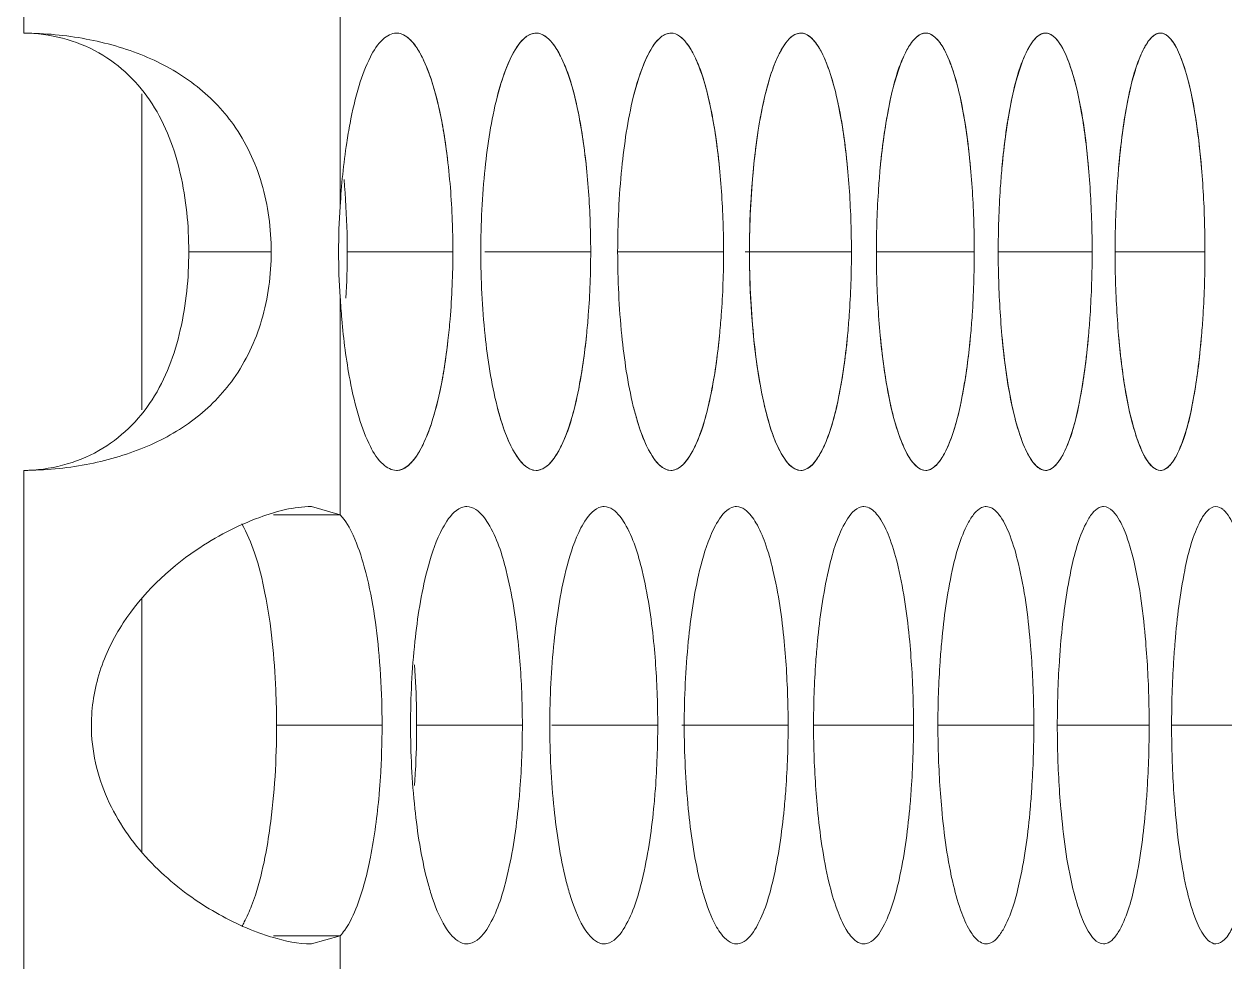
# Model space of a CAD drawing. Header units: millimetres. Extents: x 1177 to 4147, y 93 to 2194.
# Drawn here: x 2891.19 to 2907.68, y 1583.18 to 1596.05 of the extents above; entities that cross this region are included whole.
import ezdxf

# ---------------------------------------------------------------- set-up
doc = ezdxf.new("R2010")
doc.units = ezdxf.units.MM
doc.header["$LTSCALE"] = 0.1
doc.layers.get('0').update_dxf_attribs({"lineweight": 13})
doc.layers.add('标注', color=251, linetype='Continuous', lineweight=9)

msp = doc.modelspace()

# ---------------------------------------------------------------- linework, layer by layer
for p, q in [((2891.191, 1595.924), (2891.191, 1602.914)), ((2891.191, 1595.924), (2891.191, 1602.914)), ((2895.532, 1593.545), (2895.532, 1596.532)), ((2895.532, 1589.316), (2895.532, 1592.303)), ((2891.191, 1582.933), (2891.191, 1589.924)), ((2891.191, 1582.933), (2891.191, 1589.924)), ((2895.532, 1580.554), (2895.532, 1583.541))]:
    msp.add_line(p, q)
at = {"layer": '标注'}
for p, q in [((2892.81, 1595.091), (2892.81, 1590.756)), ((2892.81, 1595.091), (2892.81, 1590.756)), ((2893.453, 1592.924), (2894.584, 1592.924)), ((2893.453, 1592.924), (2894.584, 1592.924)), ((2895.628, 1592.924), (2897.078, 1592.924)), ((2895.628, 1592.924), (2897.078, 1592.924)), ((2897.516, 1592.924), (2898.97, 1592.924)), ((2897.516, 1592.924), (2898.97, 1592.924)), ((2899.337, 1592.924), (2900.794, 1592.924)), ((2899.337, 1592.924), (2900.794, 1592.924)), ((2901.089, 1592.924), (2902.549, 1592.924)), ((2901.089, 1592.924), (2902.549, 1592.924)), ((2902.892, 1592.924), (2904.235, 1592.924)), ((2902.892, 1592.924), (2904.235, 1592.924)), ((2904.564, 1592.924), (2905.853, 1592.924)), ((2904.564, 1592.924), (2905.853, 1592.924)), ((2906.168, 1592.924), (2907.402, 1592.924)), ((2906.168, 1592.924), (2907.402, 1592.924)), ((2895.532, 1589.316), (2895.137, 1589.428)), ((2894.616, 1589.316), (2895.532, 1589.316)), ((2892.81, 1588.167), (2892.81, 1584.69)), ((2894.658, 1586.428), (2896.106, 1586.428)), ((2896.581, 1586.428), (2898.032, 1586.428)), ((2898.435, 1586.428), (2899.89, 1586.428)), ((2900.221, 1586.428), (2901.68, 1586.428)), ((2902.029, 1586.428), (2903.401, 1586.428)), ((2903.736, 1586.428), (2905.053, 1586.428)), ((2905.375, 1586.428), (2906.636, 1586.428)), ((2906.944, 1586.428), (2908.15, 1586.428)), ((2894.616, 1583.541), (2895.532, 1583.541)), ((2895.137, 1583.429), (2895.532, 1583.541))]:
    msp.add_line(p, q, dxfattribs=at)
for centre, radius, start, end in [((2904.136, 1592.916), 8.627, 175.8208, 179.9495), ((2904.136, 1592.916), 8.627, 175.8208, 179.9495), ((2904.136, 1592.931), 8.627, 180.0505, 184.1792), ((2904.136, 1592.931), 8.627, 180.0505, 184.1792), ((2884.338, 1592.923), 11.29, 356.7614, 0.0035), ((2884.338, 1592.923), 11.29, 356.7614, 0.0035)]:
    msp.add_arc(centre, radius, start, end, dxfattribs=at)
for points, knots in [([(2894.067, 1594.667), (2893.918, 1594.876), (2893.546, 1595.255), (2892.84, 1595.644), (2892.04, 1595.869), (2891.477, 1595.921), (2891.191, 1595.924)], [0, 0, 0, 0, 0.237278, 0.48061, 0.736199, 1, 1, 1, 1]), ([(2893.453, 1592.924), (2893.453, 1593.283), (2893.385, 1593.989), (2893.02, 1594.986), (2892.252, 1595.743), (2891.545, 1595.919), (2891.191, 1595.924)], [0, 0, 0, 0, 0.257867, 0.504597, 0.746083, 1, 1, 1, 1]), ([(2894.067, 1594.667), (2893.918, 1594.876), (2893.546, 1595.255), (2892.84, 1595.644), (2892.04, 1595.869), (2891.477, 1595.921), (2891.191, 1595.924)], [0, 0, 0, 0, 0.237278, 0.48061, 0.736199, 1, 1, 1, 1]), ([(2893.453, 1592.924), (2893.453, 1593.283), (2893.385, 1593.989), (2893.02, 1594.986), (2892.252, 1595.743), (2891.545, 1595.919), (2891.191, 1595.924)], [0, 0, 0, 0, 0.257867, 0.504597, 0.746083, 1, 1, 1, 1]), ([(2896.304, 1595.923), (2896.237, 1595.923), (2896.078, 1595.83), (2895.918, 1595.565), (2895.77, 1595.171), (2895.699, 1594.859), (2895.666, 1594.683)], [0, 0, 0, 0, 0.138263, 0.343336, 0.632179, 1, 1, 1, 1]), ([(2896.304, 1595.923), (2896.237, 1595.923), (2896.078, 1595.83), (2895.918, 1595.565), (2895.77, 1595.171), (2895.699, 1594.859), (2895.666, 1594.683)], [0, 0, 0, 0, 0.138263, 0.343336, 0.632179, 1, 1, 1, 1]), ([(2897.011, 1594.143), (2896.983, 1594.386), (2896.916, 1594.824), (2896.78, 1595.326), (2896.64, 1595.633), (2896.523, 1595.819), (2896.389, 1595.923), (2896.304, 1595.923)], [0, 0, 0, 0, 0.369087, 0.664261, 0.77961, 0.872651, 1, 1, 1, 1]), ([(2896.542, 1595.775), (2896.525, 1595.798), (2896.463, 1595.869), (2896.37, 1595.923), (2896.304, 1595.923)], [0, 0, 0, 0, 0.303752, 1, 1, 1, 1]), ([(2898.221, 1595.924), (2898.098, 1595.924), (2897.922, 1595.707), (2897.786, 1595.396), (2897.717, 1595.17), (2897.685, 1595.044)], [0, 0, 0, 0, 0.347958, 0.635186, 1, 1, 1, 1]), ([(2898.221, 1595.924), (2898.196, 1595.924), (2898.069, 1595.894), (2897.985, 1595.779), (2897.932, 1595.692)], [0, 0, 0, 0, 0.197833, 1, 1, 1, 1]), ([(2898.912, 1594.071), (2898.886, 1594.324), (2898.822, 1594.779), (2898.692, 1595.301), (2898.553, 1595.621), (2898.439, 1595.812), (2898.306, 1595.924), (2898.221, 1595.924)], [0, 0, 0, 0, 0.371587, 0.6686, 0.783763, 0.876035, 1, 1, 1, 1]), ([(2898.509, 1595.692), (2898.488, 1595.727), (2898.42, 1595.828), (2898.306, 1595.924), (2898.221, 1595.924)], [0, 0, 0, 0, 0.322669, 1, 1, 1, 1]), ([(2900.072, 1595.924), (2899.951, 1595.924), (2899.783, 1595.704), (2899.653, 1595.396), (2899.586, 1595.17), (2899.555, 1595.044)], [0, 0, 0, 0, 0.344008, 0.632418, 1, 1, 1, 1]), ([(2900.072, 1595.924), (2900.048, 1595.924), (2899.923, 1595.893), (2899.844, 1595.778), (2899.794, 1595.692)], [0, 0, 0, 0, 0.195078, 1, 1, 1, 1]), ([(2900.738, 1594.071), (2900.713, 1594.324), (2900.652, 1594.778), (2900.526, 1595.301), (2900.392, 1595.621), (2900.283, 1595.81), (2900.155, 1595.924), (2900.072, 1595.924)], [0, 0, 0, 0, 0.373536, 0.671578, 0.786749, 0.87859, 1, 1, 1, 1]), ([(2900.349, 1595.692), (2900.329, 1595.726), (2900.265, 1595.827), (2900.155, 1595.924), (2900.072, 1595.924)], [0, 0, 0, 0, 0.32596, 1, 1, 1, 1]), ([(2901.855, 1595.924), (2901.737, 1595.924), (2901.575, 1595.701), (2901.451, 1595.396), (2901.345, 1595.02), (2901.262, 1594.572), (2901.175, 1593.864), (2901.15, 1593.307), (2901.15, 1592.924)], [0, 0, 0, 0, 0.111545, 0.206545, 0.328035, 0.473731, 0.638415, 1, 1, 1, 1]), ([(2901.855, 1595.924), (2901.832, 1595.924), (2901.71, 1595.893), (2901.635, 1595.777), (2901.587, 1595.692)], [0, 0, 0, 0, 0.192149, 1, 1, 1, 1]), ([(2902.496, 1594.071), (2902.472, 1594.324), (2902.412, 1594.778), (2902.292, 1595.3), (2902.163, 1595.621), (2902.059, 1595.809), (2901.935, 1595.924), (2901.855, 1595.924)], [0, 0, 0, 0, 0.375478, 0.674554, 0.789741, 0.881162, 1, 1, 1, 1]), ([(2902.104, 1595.722), (2902.086, 1595.752), (2902.027, 1595.841), (2901.928, 1595.924), (2901.855, 1595.924)], [0, 0, 0, 0, 0.323826, 1, 1, 1, 1]), ([(2903.569, 1595.924), (2903.49, 1595.924), (2903.371, 1595.807), (2903.271, 1595.621), (2903.145, 1595.299), (2903.027, 1594.778), (2902.968, 1594.324), (2902.944, 1594.071)], [0, 0, 0, 0, 0.116497, 0.207648, 0.322936, 0.622968, 1, 1, 1, 1]), ([(2903.569, 1595.924), (2903.546, 1595.924), (2903.482, 1595.907), (2903.39, 1595.824), (2903.338, 1595.741), (2903.311, 1595.692)], [0, 0, 0, 0, 0.187277, 0.53264, 1, 1, 1, 1]), ([(2904.184, 1594.071), (2904.161, 1594.324), (2904.104, 1594.778), (2903.989, 1595.299), (2903.865, 1595.621), (2903.766, 1595.807), (2903.647, 1595.924), (2903.569, 1595.924)], [0, 0, 0, 0, 0.377411, 0.677525, 0.792735, 0.883746, 1, 1, 1, 1]), ([(2903.782, 1595.765), (2903.766, 1595.789), (2903.714, 1595.86), (2903.63, 1595.924), (2903.569, 1595.924)], [0, 0, 0, 0, 0.31799, 1, 1, 1, 1]), ([(2905.214, 1595.924), (2905.138, 1595.924), (2905.023, 1595.805), (2904.928, 1595.62), (2904.807, 1595.298), (2904.694, 1594.777), (2904.638, 1594.324), (2904.615, 1594.071)], [0, 0, 0, 0, 0.113909, 0.204659, 0.319975, 0.621044, 1, 1, 1, 1]), ([(2905.214, 1595.924), (2905.192, 1595.924), (2905.13, 1595.907), (2905.042, 1595.823), (2904.993, 1595.741), (2904.967, 1595.692)], [0, 0, 0, 0, 0.184004, 0.528262, 1, 1, 1, 1]), ([(2905.804, 1594.071), (2905.782, 1594.324), (2905.727, 1594.777), (2905.617, 1595.298), (2905.498, 1595.62), (2905.404, 1595.805), (2905.29, 1595.924), (2905.214, 1595.924)], [0, 0, 0, 0, 0.379331, 0.680485, 0.795727, 0.886339, 1, 1, 1, 1]), ([(2905.391, 1595.804), (2905.378, 1595.823), (2905.333, 1595.878), (2905.264, 1595.924), (2905.214, 1595.924)], [0, 0, 0, 0, 0.310426, 1, 1, 1, 1]), ([(2905.804, 1594.071), (2905.772, 1594.437), (2905.71, 1594.938), (2905.546, 1595.514), (2905.448, 1595.727), (2905.391, 1595.804)], [0, 0, 0, 0, 0.613931, 0.838792, 1, 1, 1, 1]), ([(2906.79, 1595.924), (2906.716, 1595.924), (2906.607, 1595.803), (2906.517, 1595.62), (2906.4, 1595.298), (2906.292, 1594.777), (2906.238, 1594.324), (2906.217, 1594.071)], [0, 0, 0, 0, 0.111317, 0.201676, 0.317029, 0.619135, 1, 1, 1, 1]), ([(2906.79, 1595.924), (2906.77, 1595.924), (2906.709, 1595.906), (2906.625, 1595.822), (2906.578, 1595.741), (2906.554, 1595.692)], [0, 0, 0, 0, 0.180528, 0.523661, 1, 1, 1, 1]), ([(2907.355, 1594.071), (2907.334, 1594.324), (2907.281, 1594.777), (2907.176, 1595.297), (2907.062, 1595.62), (2906.973, 1595.803), (2906.864, 1595.924), (2906.79, 1595.924)], [0, 0, 0, 0, 0.381235, 0.683429, 0.79871, 0.888936, 1, 1, 1, 1]), ([(2906.932, 1595.841), (2906.921, 1595.853), (2906.883, 1595.893), (2906.829, 1595.924), (2906.79, 1595.924)], [0, 0, 0, 0, 0.300787, 1, 1, 1, 1]), ([(2907.355, 1594.071), (2907.337, 1594.277), (2907.296, 1594.658), (2907.205, 1595.17), (2907.092, 1595.558), (2906.992, 1595.77), (2906.932, 1595.841)], [0, 0, 0, 0, 0.338668, 0.625811, 0.847843, 1, 1, 1, 1]), ([(2897.011, 1594.143), (2896.972, 1594.483), (2896.897, 1594.952), (2896.712, 1595.493), (2896.604, 1595.698), (2896.542, 1595.775)], [0, 0, 0, 0, 0.599408, 0.827175, 1, 1, 1, 1]), ([(2897.932, 1595.692), (2897.907, 1595.651), (2897.799, 1595.446), (2897.73, 1595.223), (2897.685, 1595.044)], [0, 0, 0, 0, 0.205443, 1, 1, 1, 1]), ([(2898.912, 1594.071), (2898.879, 1594.398), (2898.796, 1594.95), (2898.628, 1595.495), (2898.509, 1595.692)], [0, 0, 0, 0, 0.588138, 1, 1, 1, 1]), ([(2899.794, 1595.692), (2899.77, 1595.651), (2899.665, 1595.445), (2899.599, 1595.222), (2899.555, 1595.044)], [0, 0, 0, 0, 0.204755, 1, 1, 1, 1]), ([(2900.738, 1594.071), (2900.706, 1594.398), (2900.626, 1594.949), (2900.464, 1595.494), (2900.349, 1595.692)], [0, 0, 0, 0, 0.588987, 1, 1, 1, 1]), ([(2901.587, 1595.692), (2901.507, 1595.551), (2901.379, 1595.186), (2901.196, 1594.263), (2901.15, 1593.481), (2901.15, 1592.924)], [0, 0, 0, 0, 0.171591, 0.407652, 1, 1, 1, 1]), ([(2902.496, 1594.071), (2902.464, 1594.408), (2902.401, 1594.874), (2902.247, 1595.423), (2902.156, 1595.636), (2902.104, 1595.722)], [0, 0, 0, 0, 0.594383, 0.823753, 1, 1, 1, 1]), ([(2903.311, 1595.692), (2903.202, 1595.492), (2903.051, 1594.947), (2902.975, 1594.398), (2902.944, 1594.071)], [0, 0, 0, 0, 0.409673, 1, 1, 1, 1]), ([(2904.184, 1594.071), (2904.152, 1594.422), (2904.09, 1594.906), (2903.931, 1595.468), (2903.836, 1595.682), (2903.782, 1595.765)], [0, 0, 0, 0, 0.603559, 0.830818, 1, 1, 1, 1]), ([(2904.967, 1595.692), (2904.862, 1595.491), (2904.717, 1594.946), (2904.644, 1594.398), (2904.615, 1594.071)], [0, 0, 0, 0, 0.408883, 1, 1, 1, 1]), ([(2906.554, 1595.692), (2906.453, 1595.49), (2906.315, 1594.945), (2906.245, 1594.397), (2906.217, 1594.071)], [0, 0, 0, 0, 0.408118, 1, 1, 1, 1]), ([(2897.685, 1595.044), (2897.604, 1594.725), (2897.497, 1594.018), (2897.462, 1593.307), (2897.462, 1592.924)], [0, 0, 0, 0, 0.462235, 1, 1, 1, 1]), ([(2897.685, 1595.044), (2897.604, 1594.725), (2897.497, 1594.018), (2897.462, 1593.307), (2897.462, 1592.924)], [0, 0, 0, 0, 0.462235, 1, 1, 1, 1]), ([(2899.555, 1595.044), (2899.477, 1594.725), (2899.375, 1594.018), (2899.34, 1593.307), (2899.34, 1592.924)], [0, 0, 0, 0, 0.462016, 1, 1, 1, 1]), ([(2899.555, 1595.044), (2899.477, 1594.725), (2899.375, 1594.018), (2899.34, 1593.307), (2899.34, 1592.924)], [0, 0, 0, 0, 0.462016, 1, 1, 1, 1]), ([(2894.584, 1592.924), (2894.584, 1593.24), (2894.504, 1593.857), (2894.239, 1594.425), (2894.067, 1594.667)], [0, 0, 0, 0, 0.515812, 1, 1, 1, 1]), ([(2894.584, 1592.924), (2894.584, 1593.24), (2894.504, 1593.857), (2894.239, 1594.425), (2894.067, 1594.667)], [0, 0, 0, 0, 0.515812, 1, 1, 1, 1]), ([(2895.666, 1594.683), (2895.649, 1594.596), (2895.585, 1594.219), (2895.548, 1593.837), (2895.532, 1593.545)], [0, 0, 0, 0, 0.233018, 1, 1, 1, 1]), ([(2895.666, 1594.683), (2895.649, 1594.596), (2895.585, 1594.219), (2895.548, 1593.837), (2895.532, 1593.545)], [0, 0, 0, 0, 0.233018, 1, 1, 1, 1]), ([(2897.078, 1592.924), (2897.078, 1593.028), (2897.072, 1593.435), (2897.045, 1593.842), (2897.011, 1594.143)], [0, 0, 0, 0, 0.256515, 1, 1, 1, 1]), ([(2897.078, 1592.924), (2897.078, 1593.028), (2897.072, 1593.435), (2897.045, 1593.842), (2897.011, 1594.143)], [0, 0, 0, 0, 0.256515, 1, 1, 1, 1]), ([(2898.97, 1592.924), (2898.97, 1593.022), (2898.965, 1593.405), (2898.942, 1593.787), (2898.912, 1594.071)], [0, 0, 0, 0, 0.255777, 1, 1, 1, 1]), ([(2898.97, 1592.924), (2898.97, 1593.022), (2898.965, 1593.405), (2898.942, 1593.787), (2898.912, 1594.071)], [0, 0, 0, 0, 0.255777, 1, 1, 1, 1]), ([(2900.794, 1592.924), (2900.794, 1593.022), (2900.789, 1593.405), (2900.766, 1593.787), (2900.738, 1594.071)], [0, 0, 0, 0, 0.255803, 1, 1, 1, 1]), ([(2900.794, 1592.924), (2900.794, 1593.022), (2900.789, 1593.405), (2900.766, 1593.787), (2900.738, 1594.071)], [0, 0, 0, 0, 0.255803, 1, 1, 1, 1]), ([(2902.549, 1592.924), (2902.549, 1593.022), (2902.544, 1593.405), (2902.523, 1593.787), (2902.496, 1594.071)], [0, 0, 0, 0, 0.255828, 1, 1, 1, 1]), ([(2902.549, 1592.924), (2902.549, 1593.022), (2902.544, 1593.405), (2902.523, 1593.787), (2902.496, 1594.071)], [0, 0, 0, 0, 0.255828, 1, 1, 1, 1]), ([(2902.944, 1594.071), (2902.936, 1593.979), (2902.905, 1593.597), (2902.892, 1593.214), (2902.892, 1592.924)], [0, 0, 0, 0, 0.242063, 1, 1, 1, 1]), ([(2902.944, 1594.071), (2902.936, 1593.979), (2902.905, 1593.597), (2902.892, 1593.214), (2902.892, 1592.924)], [0, 0, 0, 0, 0.242063, 1, 1, 1, 1]), ([(2904.235, 1592.924), (2904.235, 1593.022), (2904.231, 1593.404), (2904.21, 1593.787), (2904.184, 1594.071)], [0, 0, 0, 0, 0.255852, 1, 1, 1, 1]), ([(2904.235, 1592.924), (2904.235, 1593.022), (2904.231, 1593.404), (2904.21, 1593.787), (2904.184, 1594.071)], [0, 0, 0, 0, 0.255852, 1, 1, 1, 1]), ([(2904.615, 1594.071), (2904.606, 1593.979), (2904.577, 1593.597), (2904.564, 1593.214), (2904.564, 1592.924)], [0, 0, 0, 0, 0.242024, 1, 1, 1, 1]), ([(2904.615, 1594.071), (2904.606, 1593.979), (2904.577, 1593.597), (2904.564, 1593.214), (2904.564, 1592.924)], [0, 0, 0, 0, 0.242024, 1, 1, 1, 1]), ([(2905.853, 1592.924), (2905.853, 1593.022), (2905.849, 1593.404), (2905.829, 1593.787), (2905.804, 1594.071)], [0, 0, 0, 0, 0.255875, 1, 1, 1, 1]), ([(2905.853, 1592.924), (2905.853, 1593.022), (2905.849, 1593.404), (2905.829, 1593.787), (2905.804, 1594.071)], [0, 0, 0, 0, 0.255875, 1, 1, 1, 1]), ([(2906.217, 1594.071), (2906.209, 1593.979), (2906.18, 1593.597), (2906.168, 1593.214), (2906.168, 1592.924)], [0, 0, 0, 0, 0.241986, 1, 1, 1, 1]), ([(2906.217, 1594.071), (2906.209, 1593.979), (2906.18, 1593.597), (2906.168, 1593.214), (2906.168, 1592.924)], [0, 0, 0, 0, 0.241986, 1, 1, 1, 1]), ([(2907.402, 1592.924), (2907.402, 1593.022), (2907.398, 1593.404), (2907.379, 1593.787), (2907.355, 1594.071)], [0, 0, 0, 0, 0.255897, 1, 1, 1, 1]), ([(2907.402, 1592.924), (2907.402, 1593.022), (2907.398, 1593.404), (2907.379, 1593.787), (2907.355, 1594.071)], [0, 0, 0, 0, 0.255897, 1, 1, 1, 1]), ([(2895.628, 1592.924), (2895.628, 1593.008), (2895.624, 1593.339), (2895.606, 1593.67), (2895.584, 1593.915)], [0, 0, 0, 0, 0.254236, 1, 1, 1, 1]), ([(2895.628, 1592.924), (2895.628, 1593.008), (2895.624, 1593.339), (2895.606, 1593.67), (2895.584, 1593.915)], [0, 0, 0, 0, 0.254236, 1, 1, 1, 1]), ([(2891.191, 1589.924), (2891.545, 1589.928), (2892.252, 1590.104), (2893.02, 1590.861), (2893.385, 1591.858), (2893.453, 1592.564), (2893.453, 1592.924)], [0, 0, 0, 0, 0.253917, 0.495403, 0.742133, 1, 1, 1, 1]), ([(2891.191, 1589.924), (2891.545, 1589.928), (2892.252, 1590.104), (2893.02, 1590.861), (2893.385, 1591.858), (2893.453, 1592.564), (2893.453, 1592.924)], [0, 0, 0, 0, 0.253917, 0.495403, 0.742133, 1, 1, 1, 1]), ([(2894.067, 1591.18), (2894.239, 1591.422), (2894.504, 1591.99), (2894.584, 1592.607), (2894.584, 1592.924)], [0, 0, 0, 0, 0.484188, 1, 1, 1, 1]), ([(2894.067, 1591.18), (2894.239, 1591.422), (2894.504, 1591.99), (2894.584, 1592.607), (2894.584, 1592.924)], [0, 0, 0, 0, 0.484188, 1, 1, 1, 1]), ([(2897.011, 1591.705), (2897.022, 1591.802), (2897.061, 1592.207), (2897.078, 1592.615), (2897.078, 1592.924)], [0, 0, 0, 0, 0.241125, 1, 1, 1, 1]), ([(2897.011, 1591.705), (2897.022, 1591.802), (2897.061, 1592.207), (2897.078, 1592.615), (2897.078, 1592.924)], [0, 0, 0, 0, 0.241125, 1, 1, 1, 1]), ([(2897.462, 1592.924), (2897.462, 1592.541), (2897.497, 1591.829), (2897.604, 1591.122), (2897.685, 1590.803)], [0, 0, 0, 0, 0.537765, 1, 1, 1, 1]), ([(2897.462, 1592.924), (2897.462, 1592.541), (2897.497, 1591.829), (2897.604, 1591.122), (2897.685, 1590.803)], [0, 0, 0, 0, 0.537765, 1, 1, 1, 1]), ([(2898.912, 1591.776), (2898.922, 1591.869), (2898.956, 1592.25), (2898.97, 1592.633), (2898.97, 1592.924)], [0, 0, 0, 0, 0.242158, 1, 1, 1, 1]), ([(2898.912, 1591.776), (2898.922, 1591.869), (2898.956, 1592.25), (2898.97, 1592.633), (2898.97, 1592.924)], [0, 0, 0, 0, 0.242158, 1, 1, 1, 1]), ([(2899.34, 1592.924), (2899.34, 1592.541), (2899.375, 1591.829), (2899.477, 1591.122), (2899.555, 1590.803)], [0, 0, 0, 0, 0.537984, 1, 1, 1, 1]), ([(2899.34, 1592.924), (2899.34, 1592.541), (2899.375, 1591.829), (2899.477, 1591.122), (2899.555, 1590.803)], [0, 0, 0, 0, 0.537984, 1, 1, 1, 1]), ([(2900.738, 1591.776), (2900.747, 1591.869), (2900.78, 1592.25), (2900.794, 1592.633), (2900.794, 1592.924)], [0, 0, 0, 0, 0.242115, 1, 1, 1, 1]), ([(2900.738, 1591.776), (2900.747, 1591.869), (2900.78, 1592.25), (2900.794, 1592.633), (2900.794, 1592.924)], [0, 0, 0, 0, 0.242115, 1, 1, 1, 1]), ([(2901.15, 1592.924), (2901.15, 1592.362), (2901.197, 1591.574), (2901.383, 1590.647), (2901.513, 1590.281), (2901.594, 1590.143)], [0, 0, 0, 0, 0.594289, 0.829953, 1, 1, 1, 1]), ([(2901.15, 1592.924), (2901.15, 1592.541), (2901.175, 1591.983), (2901.262, 1591.276), (2901.345, 1590.827), (2901.451, 1590.452), (2901.575, 1590.146), (2901.737, 1589.924), (2901.855, 1589.924)], [0, 0, 0, 0, 0.361585, 0.526269, 0.671965, 0.793455, 0.888455, 1, 1, 1, 1]), ([(2902.496, 1591.776), (2902.504, 1591.869), (2902.536, 1592.25), (2902.549, 1592.633), (2902.549, 1592.924)], [0, 0, 0, 0, 0.242073, 1, 1, 1, 1]), ([(2902.496, 1591.776), (2902.504, 1591.869), (2902.536, 1592.25), (2902.549, 1592.633), (2902.549, 1592.924)], [0, 0, 0, 0, 0.242073, 1, 1, 1, 1]), ([(2902.892, 1592.924), (2902.892, 1592.826), (2902.896, 1592.443), (2902.917, 1592.06), (2902.944, 1591.776)], [0, 0, 0, 0, 0.255833, 1, 1, 1, 1]), ([(2902.892, 1592.924), (2902.892, 1592.826), (2902.896, 1592.443), (2902.917, 1592.06), (2902.944, 1591.776)], [0, 0, 0, 0, 0.255833, 1, 1, 1, 1]), ([(2904.184, 1591.776), (2904.193, 1591.869), (2904.223, 1592.25), (2904.235, 1592.633), (2904.235, 1592.924)], [0, 0, 0, 0, 0.242033, 1, 1, 1, 1]), ([(2904.184, 1591.776), (2904.193, 1591.869), (2904.223, 1592.25), (2904.235, 1592.633), (2904.235, 1592.924)], [0, 0, 0, 0, 0.242033, 1, 1, 1, 1]), ([(2904.564, 1592.924), (2904.564, 1592.826), (2904.569, 1592.443), (2904.589, 1592.06), (2904.615, 1591.776)], [0, 0, 0, 0, 0.255857, 1, 1, 1, 1]), ([(2904.564, 1592.924), (2904.564, 1592.826), (2904.569, 1592.443), (2904.589, 1592.06), (2904.615, 1591.776)], [0, 0, 0, 0, 0.255857, 1, 1, 1, 1]), ([(2905.804, 1591.776), (2905.812, 1591.869), (2905.841, 1592.25), (2905.853, 1592.633), (2905.853, 1592.924)], [0, 0, 0, 0, 0.241995, 1, 1, 1, 1]), ([(2905.804, 1591.776), (2905.812, 1591.869), (2905.841, 1592.25), (2905.853, 1592.633), (2905.853, 1592.924)], [0, 0, 0, 0, 0.241995, 1, 1, 1, 1]), ([(2906.168, 1592.924), (2906.168, 1592.826), (2906.172, 1592.443), (2906.192, 1592.06), (2906.217, 1591.776)], [0, 0, 0, 0, 0.25588, 1, 1, 1, 1]), ([(2906.168, 1592.924), (2906.168, 1592.826), (2906.172, 1592.443), (2906.192, 1592.06), (2906.217, 1591.776)], [0, 0, 0, 0, 0.25588, 1, 1, 1, 1]), ([(2907.355, 1591.776), (2907.363, 1591.869), (2907.39, 1592.251), (2907.402, 1592.633), (2907.402, 1592.924)], [0, 0, 0, 0, 0.241958, 1, 1, 1, 1]), ([(2907.355, 1591.776), (2907.363, 1591.869), (2907.39, 1592.251), (2907.402, 1592.633), (2907.402, 1592.924)], [0, 0, 0, 0, 0.241958, 1, 1, 1, 1]), ([(2895.532, 1592.303), (2895.538, 1592.202), (2895.565, 1591.82), (2895.613, 1591.44), (2895.666, 1591.164)], [0, 0, 0, 0, 0.264818, 1, 1, 1, 1]), ([(2895.532, 1592.303), (2895.538, 1592.202), (2895.565, 1591.82), (2895.613, 1591.44), (2895.666, 1591.164)], [0, 0, 0, 0, 0.264818, 1, 1, 1, 1]), ([(2896.304, 1589.924), (2896.389, 1589.924), (2896.523, 1590.028), (2896.64, 1590.214), (2896.78, 1590.521), (2896.916, 1591.023), (2896.983, 1591.461), (2897.011, 1591.705)], [0, 0, 0, 0, 0.127349, 0.22039, 0.335739, 0.630913, 1, 1, 1, 1]), ([(2896.542, 1590.072), (2896.604, 1590.15), (2896.712, 1590.354), (2896.897, 1590.895), (2896.972, 1591.365), (2897.011, 1591.705)], [0, 0, 0, 0, 0.172825, 0.400592, 1, 1, 1, 1]), ([(2898.221, 1589.924), (2898.306, 1589.924), (2898.439, 1590.035), (2898.553, 1590.226), (2898.692, 1590.546), (2898.822, 1591.068), (2898.886, 1591.523), (2898.912, 1591.776)], [0, 0, 0, 0, 0.123965, 0.216237, 0.3314, 0.628413, 1, 1, 1, 1]), ([(2898.509, 1590.155), (2898.628, 1590.353), (2898.796, 1590.897), (2898.879, 1591.449), (2898.912, 1591.776)], [0, 0, 0, 0, 0.411862, 1, 1, 1, 1]), ([(2900.072, 1589.924), (2900.155, 1589.924), (2900.283, 1590.037), (2900.392, 1590.226), (2900.526, 1590.547), (2900.652, 1591.069), (2900.713, 1591.523), (2900.738, 1591.776)], [0, 0, 0, 0, 0.12141, 0.213251, 0.328422, 0.626464, 1, 1, 1, 1]), ([(2900.349, 1590.155), (2900.464, 1590.354), (2900.626, 1590.898), (2900.706, 1591.449), (2900.738, 1591.776)], [0, 0, 0, 0, 0.411013, 1, 1, 1, 1]), ([(2901.855, 1589.924), (2901.935, 1589.924), (2902.059, 1590.039), (2902.163, 1590.226), (2902.292, 1590.547), (2902.412, 1591.069), (2902.472, 1591.523), (2902.496, 1591.776)], [0, 0, 0, 0, 0.118838, 0.210259, 0.325446, 0.624522, 1, 1, 1, 1]), ([(2902.121, 1590.155), (2902.233, 1590.355), (2902.388, 1590.899), (2902.465, 1591.449), (2902.496, 1591.776)], [0, 0, 0, 0, 0.410186, 1, 1, 1, 1]), ([(2902.944, 1591.776), (2902.977, 1591.431), (2903.04, 1590.954), (2903.198, 1590.397), (2903.291, 1590.183), (2903.344, 1590.099)], [0, 0, 0, 0, 0.599914, 0.828052, 1, 1, 1, 1]), ([(2902.944, 1591.776), (2902.968, 1591.523), (2903.027, 1591.069), (2903.145, 1590.548), (2903.271, 1590.227), (2903.371, 1590.041), (2903.49, 1589.924), (2903.569, 1589.924)], [0, 0, 0, 0, 0.377032, 0.677064, 0.792352, 0.883503, 1, 1, 1, 1]), ([(2903.569, 1589.924), (2903.647, 1589.924), (2903.766, 1590.041), (2903.865, 1590.227), (2903.989, 1590.548), (2904.104, 1591.07), (2904.161, 1591.523), (2904.184, 1591.776)], [0, 0, 0, 0, 0.116254, 0.207265, 0.322475, 0.622589, 1, 1, 1, 1]), ([(2903.825, 1590.155), (2903.932, 1590.356), (2904.08, 1590.9), (2904.154, 1591.45), (2904.184, 1591.776)], [0, 0, 0, 0, 0.409381, 1, 1, 1, 1]), ([(2904.615, 1591.776), (2904.647, 1591.416), (2904.71, 1590.921), (2904.873, 1590.351), (2904.97, 1590.137), (2905.026, 1590.058)], [0, 0, 0, 0, 0.60993, 0.835766, 1, 1, 1, 1]), ([(2904.615, 1591.776), (2904.638, 1591.523), (2904.694, 1591.07), (2904.807, 1590.549), (2904.928, 1590.227), (2905.023, 1590.043), (2905.138, 1589.924), (2905.214, 1589.924)], [0, 0, 0, 0, 0.378956, 0.680025, 0.795341, 0.886091, 1, 1, 1, 1]), ([(2905.214, 1589.924), (2905.29, 1589.924), (2905.404, 1590.043), (2905.498, 1590.227), (2905.617, 1590.549), (2905.727, 1591.07), (2905.782, 1591.523), (2905.804, 1591.776)], [0, 0, 0, 0, 0.113661, 0.204273, 0.319515, 0.620669, 1, 1, 1, 1]), ([(2905.46, 1590.155), (2905.563, 1590.357), (2905.705, 1590.901), (2905.775, 1591.45), (2905.804, 1591.776)], [0, 0, 0, 0, 0.4086, 1, 1, 1, 1]), ([(2906.217, 1591.776), (2906.249, 1591.401), (2906.312, 1590.888), (2906.48, 1590.305), (2906.579, 1590.093), (2906.638, 1590.019)], [0, 0, 0, 0, 0.621267, 0.84448, 1, 1, 1, 1]), ([(2906.217, 1591.776), (2906.238, 1591.523), (2906.292, 1591.07), (2906.4, 1590.55), (2906.517, 1590.227), (2906.607, 1590.045), (2906.716, 1589.924), (2906.79, 1589.924)], [0, 0, 0, 0, 0.380865, 0.682971, 0.798324, 0.888683, 1, 1, 1, 1]), ([(2906.79, 1589.924), (2906.864, 1589.924), (2906.973, 1590.045), (2907.062, 1590.227), (2907.176, 1590.55), (2907.281, 1591.07), (2907.334, 1591.523), (2907.355, 1591.776)], [0, 0, 0, 0, 0.111064, 0.20129, 0.316571, 0.618765, 1, 1, 1, 1]), ([(2907.025, 1590.155), (2907.125, 1590.358), (2907.26, 1590.902), (2907.327, 1591.45), (2907.355, 1591.776)], [0, 0, 0, 0, 0.407843, 1, 1, 1, 1]), ([(2891.191, 1589.924), (2891.477, 1589.926), (2892.04, 1589.978), (2892.84, 1590.204), (2893.546, 1590.593), (2893.918, 1590.971), (2894.067, 1591.18)], [0, 0, 0, 0, 0.263801, 0.51939, 0.762722, 1, 1, 1, 1]), ([(2891.191, 1589.924), (2891.477, 1589.926), (2892.04, 1589.978), (2892.84, 1590.204), (2893.546, 1590.593), (2893.918, 1590.971), (2894.067, 1591.18)], [0, 0, 0, 0, 0.263801, 0.51939, 0.762722, 1, 1, 1, 1]), ([(2895.666, 1591.164), (2895.699, 1590.989), (2895.77, 1590.677), (2895.918, 1590.283), (2896.078, 1590.018), (2896.237, 1589.924), (2896.304, 1589.924)], [0, 0, 0, 0, 0.367821, 0.656664, 0.861737, 1, 1, 1, 1]), ([(2895.666, 1591.164), (2895.699, 1590.989), (2895.77, 1590.677), (2895.918, 1590.283), (2896.078, 1590.018), (2896.237, 1589.924), (2896.304, 1589.924)], [0, 0, 0, 0, 0.367821, 0.656664, 0.861737, 1, 1, 1, 1]), ([(2897.685, 1590.803), (2897.702, 1590.737), (2897.764, 1590.515), (2897.847, 1590.295), (2897.932, 1590.155)], [0, 0, 0, 0, 0.294624, 1, 1, 1, 1]), ([(2897.685, 1590.803), (2897.717, 1590.677), (2897.786, 1590.451), (2897.922, 1590.141), (2898.098, 1589.924), (2898.221, 1589.924)], [0, 0, 0, 0, 0.364814, 0.652042, 1, 1, 1, 1]), ([(2899.555, 1590.803), (2899.572, 1590.737), (2899.632, 1590.515), (2899.711, 1590.295), (2899.794, 1590.155)], [0, 0, 0, 0, 0.295217, 1, 1, 1, 1]), ([(2899.555, 1590.803), (2899.586, 1590.678), (2899.653, 1590.452), (2899.783, 1590.144), (2899.951, 1589.924), (2900.072, 1589.924)], [0, 0, 0, 0, 0.367582, 0.655992, 1, 1, 1, 1]), ([(2896.304, 1589.924), (2896.325, 1589.924), (2896.421, 1589.94), (2896.496, 1590.013), (2896.542, 1590.072)], [0, 0, 0, 0, 0.213946, 1, 1, 1, 1]), ([(2897.932, 1590.155), (2897.953, 1590.121), (2898.022, 1590.019), (2898.136, 1589.924), (2898.221, 1589.924)], [0, 0, 0, 0, 0.32265, 1, 1, 1, 1]), ([(2898.221, 1589.924), (2898.246, 1589.924), (2898.373, 1589.953), (2898.456, 1590.069), (2898.509, 1590.155)], [0, 0, 0, 0, 0.19816, 1, 1, 1, 1]), ([(2899.794, 1590.155), (2899.814, 1590.121), (2899.879, 1590.02), (2899.989, 1589.924), (2900.072, 1589.924)], [0, 0, 0, 0, 0.325919, 1, 1, 1, 1]), ([(2900.072, 1589.924), (2900.096, 1589.924), (2900.221, 1589.954), (2900.299, 1590.069), (2900.349, 1590.155)], [0, 0, 0, 0, 0.195393, 1, 1, 1, 1]), ([(2901.594, 1590.143), (2901.613, 1590.11), (2901.674, 1590.015), (2901.777, 1589.924), (2901.855, 1589.924)], [0, 0, 0, 0, 0.327099, 1, 1, 1, 1]), ([(2901.855, 1589.924), (2901.878, 1589.924), (2902, 1589.955), (2902.074, 1590.07), (2902.121, 1590.155)], [0, 0, 0, 0, 0.19245, 1, 1, 1, 1]), ([(2903.344, 1590.099), (2903.361, 1590.073), (2903.415, 1589.995), (2903.503, 1589.924), (2903.569, 1589.924)], [0, 0, 0, 0, 0.321831, 1, 1, 1, 1]), ([(2903.569, 1589.924), (2903.591, 1589.924), (2903.655, 1589.94), (2903.747, 1590.023), (2903.798, 1590.106), (2903.825, 1590.155)], [0, 0, 0, 0, 0.187539, 0.532699, 1, 1, 1, 1]), ([(2905.026, 1590.058), (2905.04, 1590.037), (2905.087, 1589.976), (2905.16, 1589.924), (2905.214, 1589.924)], [0, 0, 0, 0, 0.31493, 1, 1, 1, 1]), ([(2905.214, 1589.924), (2905.236, 1589.924), (2905.298, 1589.94), (2905.385, 1590.024), (2905.434, 1590.106), (2905.46, 1590.155)], [0, 0, 0, 0, 0.18425, 0.528295, 1, 1, 1, 1]), ([(2906.638, 1590.019), (2906.649, 1590.005), (2906.689, 1589.96), (2906.748, 1589.924), (2906.79, 1589.924)], [0, 0, 0, 0, 0.306013, 1, 1, 1, 1]), ([(2906.79, 1589.924), (2906.811, 1589.924), (2906.871, 1589.941), (2906.954, 1590.025), (2907.001, 1590.106), (2907.025, 1590.155)], [0, 0, 0, 0, 0.180756, 0.523667, 1, 1, 1, 1]), ([(2895.137, 1589.428), (2894.895, 1589.428), (2894.332, 1589.278), (2893.824, 1589.014), (2893.553, 1588.83)], [0, 0, 0, 0, 0.425121, 1, 1, 1, 1]), ([(2897.27, 1589.428), (2897.244, 1589.428), (2897.116, 1589.399), (2897.03, 1589.284), (2896.976, 1589.197)], [0, 0, 0, 0, 0.199148, 1, 1, 1, 1]), ([(2897.563, 1589.197), (2897.541, 1589.231), (2897.472, 1589.334), (2897.356, 1589.428), (2897.27, 1589.428)], [0, 0, 0, 0, 0.321082, 1, 1, 1, 1]), ([(2899.155, 1589.428), (2899.131, 1589.428), (2899.005, 1589.399), (2898.923, 1589.283), (2898.871, 1589.197)], [0, 0, 0, 0, 0.196477, 1, 1, 1, 1]), ([(2899.437, 1589.197), (2899.417, 1589.231), (2899.351, 1589.333), (2899.239, 1589.428), (2899.155, 1589.428)], [0, 0, 0, 0, 0.324295, 1, 1, 1, 1]), ([(2900.972, 1589.428), (2900.948, 1589.428), (2900.825, 1589.398), (2900.748, 1589.283), (2900.699, 1589.197)], [0, 0, 0, 0, 0.193636, 1, 1, 1, 1]), ([(2901.239, 1589.205), (2901.22, 1589.238), (2901.158, 1589.335), (2901.052, 1589.428), (2900.972, 1589.428)], [0, 0, 0, 0, 0.326204, 1, 1, 1, 1]), ([(2902.72, 1589.428), (2902.698, 1589.428), (2902.577, 1589.397), (2902.505, 1589.282), (2902.458, 1589.197)], [0, 0, 0, 0, 0.190615, 1, 1, 1, 1]), ([(2902.951, 1589.248), (2902.934, 1589.275), (2902.879, 1589.355), (2902.788, 1589.428), (2902.72, 1589.428)], [0, 0, 0, 0, 0.321102, 1, 1, 1, 1]), ([(2904.4, 1589.428), (2904.378, 1589.428), (2904.315, 1589.412), (2904.225, 1589.328), (2904.174, 1589.246), (2904.148, 1589.197)], [0, 0, 0, 0, 0.185665, 0.530478, 1, 1, 1, 1]), ([(2904.595, 1589.29), (2904.58, 1589.311), (2904.532, 1589.374), (2904.456, 1589.428), (2904.4, 1589.428)], [0, 0, 0, 0, 0.314447, 1, 1, 1, 1]), ([(2906.011, 1589.428), (2905.99, 1589.428), (2905.928, 1589.411), (2905.843, 1589.328), (2905.794, 1589.246), (2905.769, 1589.197)], [0, 0, 0, 0, 0.182292, 0.52599, 1, 1, 1, 1]), ([(2906.17, 1589.328), (2906.158, 1589.343), (2906.117, 1589.391), (2906.055, 1589.428), (2906.011, 1589.428)], [0, 0, 0, 0, 0.305886, 1, 1, 1, 1]), ([(2907.553, 1589.428), (2907.509, 1589.428), (2907.404, 1589.358), (2907.351, 1589.259), (2907.321, 1589.197)], [0, 0, 0, 0, 0.389659, 1, 1, 1, 1]), ([(2907.677, 1589.362), (2907.667, 1589.372), (2907.633, 1589.405), (2907.586, 1589.428), (2907.553, 1589.428)], [0, 0, 0, 0, 0.295107, 1, 1, 1, 1]), ([(2908.104, 1587.576), (2908.087, 1587.787), (2908.045, 1588.176), (2907.954, 1588.697), (2907.84, 1589.085), (2907.739, 1589.295), (2907.677, 1589.362)], [0, 0, 0, 0, 0.343252, 0.632232, 0.852748, 1, 1, 1, 1]), ([(2894.499, 1588.239), (2894.462, 1588.426), (2894.382, 1588.752), (2894.255, 1589.066), (2894.179, 1589.189)], [0, 0, 0, 0, 0.568754, 1, 1, 1, 1]), ([(2896.065, 1587.383), (2896.029, 1587.792), (2895.951, 1588.357), (2895.738, 1588.998), (2895.608, 1589.235), (2895.532, 1589.316)], [0, 0, 0, 0, 0.608781, 0.835781, 1, 1, 1, 1]), ([(2896.976, 1589.197), (2896.95, 1589.156), (2896.841, 1588.951), (2896.77, 1588.728), (2896.724, 1588.549)], [0, 0, 0, 0, 0.20579, 1, 1, 1, 1]), ([(2897.974, 1587.576), (2897.94, 1587.903), (2897.855, 1588.455), (2897.683, 1589), (2897.563, 1589.197)], [0, 0, 0, 0, 0.587706, 1, 1, 1, 1]), ([(2898.871, 1589.197), (2898.847, 1589.156), (2898.741, 1588.95), (2898.673, 1588.727), (2898.629, 1588.549)], [0, 0, 0, 0, 0.205098, 1, 1, 1, 1]), ([(2899.834, 1587.576), (2899.801, 1587.903), (2899.719, 1588.454), (2899.555, 1588.999), (2899.437, 1589.197)], [0, 0, 0, 0, 0.588565, 1, 1, 1, 1]), ([(2900.699, 1589.197), (2900.675, 1589.156), (2900.573, 1588.95), (2900.508, 1588.727), (2900.465, 1588.549)], [0, 0, 0, 0, 0.204414, 1, 1, 1, 1]), ([(2901.626, 1587.576), (2901.594, 1587.905), (2901.531, 1588.364), (2901.38, 1588.905), (2901.29, 1589.118), (2901.239, 1589.205)], [0, 0, 0, 0, 0.590197, 0.820528, 1, 1, 1, 1]), ([(2902.458, 1589.197), (2902.347, 1588.997), (2902.192, 1588.453), (2902.115, 1587.903), (2902.083, 1587.576)], [0, 0, 0, 0, 0.410076, 1, 1, 1, 1]), ([(2903.349, 1587.576), (2903.316, 1587.919), (2903.254, 1588.395), (2903.098, 1588.95), (2903.004, 1589.164), (2902.951, 1589.248)], [0, 0, 0, 0, 0.598831, 0.827178, 1, 1, 1, 1]), ([(2904.148, 1589.197), (2904.041, 1588.996), (2903.893, 1588.452), (2903.818, 1587.902), (2903.788, 1587.576)], [0, 0, 0, 0, 0.409275, 1, 1, 1, 1]), ([(2905.003, 1587.576), (2904.971, 1587.934), (2904.909, 1588.427), (2904.747, 1588.996), (2904.651, 1589.209), (2904.595, 1589.29)], [0, 0, 0, 0, 0.608586, 0.834685, 1, 1, 1, 1]), ([(2905.769, 1589.197), (2905.666, 1588.995), (2905.525, 1588.451), (2905.453, 1587.902), (2905.424, 1587.576)], [0, 0, 0, 0, 0.408497, 1, 1, 1, 1]), ([(2906.588, 1587.576), (2906.556, 1587.949), (2906.495, 1588.46), (2906.328, 1589.041), (2906.229, 1589.253), (2906.17, 1589.328)], [0, 0, 0, 0, 0.619614, 0.843153, 1, 1, 1, 1]), ([(2907.321, 1589.197), (2907.222, 1588.994), (2907.088, 1588.45), (2907.019, 1587.902), (2906.992, 1587.576)], [0, 0, 0, 0, 0.407744, 1, 1, 1, 1]), ([(2893.553, 1588.83), (2893.164, 1588.565), (2892.628, 1588.052), (2892.197, 1587.176), (2892.116, 1586.677), (2892.116, 1586.428)], [0, 0, 0, 0, 0.48685, 0.742674, 1, 1, 1, 1]), ([(2896.724, 1588.549), (2896.642, 1588.23), (2896.533, 1587.523), (2896.497, 1586.811), (2896.497, 1586.428)], [0, 0, 0, 0, 0.462348, 1, 1, 1, 1]), ([(2898.629, 1588.549), (2898.549, 1588.23), (2898.445, 1587.523), (2898.409, 1586.811), (2898.409, 1586.428)], [0, 0, 0, 0, 0.462125, 1, 1, 1, 1]), ([(2900.465, 1588.549), (2900.388, 1588.23), (2900.288, 1587.523), (2900.254, 1586.811), (2900.254, 1586.428)], [0, 0, 0, 0, 0.461908, 1, 1, 1, 1]), ([(2894.658, 1586.428), (2894.658, 1586.59), (2894.644, 1587.196), (2894.586, 1587.803), (2894.499, 1588.239)], [0, 0, 0, 0, 0.265985, 1, 1, 1, 1]), ([(2898.032, 1586.428), (2898.032, 1586.526), (2898.027, 1586.909), (2898.004, 1587.292), (2897.974, 1587.576)], [0, 0, 0, 0, 0.255763, 1, 1, 1, 1]), ([(2899.89, 1586.428), (2899.89, 1586.526), (2899.885, 1586.909), (2899.863, 1587.292), (2899.834, 1587.576)], [0, 0, 0, 0, 0.25579, 1, 1, 1, 1]), ([(2901.68, 1586.428), (2901.68, 1586.526), (2901.675, 1586.909), (2901.653, 1587.292), (2901.626, 1587.576)], [0, 0, 0, 0, 0.255815, 1, 1, 1, 1]), ([(2902.083, 1587.576), (2902.074, 1587.483), (2902.043, 1587.102), (2902.029, 1586.719), (2902.029, 1586.428)], [0, 0, 0, 0, 0.242084, 1, 1, 1, 1]), ([(2903.401, 1586.428), (2903.401, 1586.526), (2903.396, 1586.909), (2903.375, 1587.292), (2903.349, 1587.576)], [0, 0, 0, 0, 0.25584, 1, 1, 1, 1]), ([(2903.788, 1587.576), (2903.78, 1587.483), (2903.749, 1587.102), (2903.736, 1586.719), (2903.736, 1586.428)], [0, 0, 0, 0, 0.242044, 1, 1, 1, 1]), ([(2905.053, 1586.428), (2905.053, 1586.526), (2905.048, 1586.909), (2905.028, 1587.292), (2905.003, 1587.576)], [0, 0, 0, 0, 0.255864, 1, 1, 1, 1]), ([(2905.424, 1587.576), (2905.416, 1587.483), (2905.387, 1587.102), (2905.375, 1586.719), (2905.375, 1586.428)], [0, 0, 0, 0, 0.242005, 1, 1, 1, 1]), ([(2906.636, 1586.428), (2906.636, 1586.526), (2906.632, 1586.909), (2906.612, 1587.292), (2906.588, 1587.576)], [0, 0, 0, 0, 0.255886, 1, 1, 1, 1]), ([(2906.992, 1587.576), (2906.984, 1587.483), (2906.956, 1587.102), (2906.944, 1586.719), (2906.944, 1586.428)], [0, 0, 0, 0, 0.241968, 1, 1, 1, 1]), ([(2896.106, 1586.428), (2896.106, 1586.509), (2896.103, 1586.828), (2896.086, 1587.146), (2896.065, 1587.383)], [0, 0, 0, 0, 0.253876, 1, 1, 1, 1]), ([(2896.581, 1586.428), (2896.581, 1586.498), (2896.578, 1586.774), (2896.566, 1587.05), (2896.551, 1587.255)], [0, 0, 0, 0, 0.252958, 1, 1, 1, 1]), ([(2892.116, 1586.428), (2892.116, 1586.085), (2892.273, 1585.395), (2892.859, 1584.561), (2893.591, 1583.963), (2894.129, 1583.688), (2894.391, 1583.59)], [0, 0, 0, 0, 0.268228, 0.532568, 0.782157, 1, 1, 1, 1]), ([(2894.499, 1584.618), (2894.526, 1584.753), (2894.623, 1585.352), (2894.658, 1585.96), (2894.658, 1586.428)], [0, 0, 0, 0, 0.228138, 1, 1, 1, 1]), ([(2896.065, 1585.474), (2896.072, 1585.552), (2896.096, 1585.869), (2896.106, 1586.188), (2896.106, 1586.428)], [0, 0, 0, 0, 0.244708, 1, 1, 1, 1]), ([(2896.497, 1586.428), (2896.497, 1586.046), (2896.533, 1585.333), (2896.642, 1584.627), (2896.724, 1584.308)], [0, 0, 0, 0, 0.537652, 1, 1, 1, 1]), ([(2896.551, 1585.602), (2896.556, 1585.67), (2896.573, 1585.945), (2896.581, 1586.221), (2896.581, 1586.428)], [0, 0, 0, 0, 0.246013, 1, 1, 1, 1]), ([(2897.974, 1585.281), (2897.984, 1585.373), (2898.018, 1585.755), (2898.032, 1586.138), (2898.032, 1586.428)], [0, 0, 0, 0, 0.24218, 1, 1, 1, 1]), ([(2898.409, 1586.428), (2898.409, 1586.046), (2898.445, 1585.334), (2898.549, 1584.627), (2898.629, 1584.308)], [0, 0, 0, 0, 0.537875, 1, 1, 1, 1]), ([(2899.834, 1585.281), (2899.843, 1585.373), (2899.876, 1585.755), (2899.89, 1586.138), (2899.89, 1586.428)], [0, 0, 0, 0, 0.242136, 1, 1, 1, 1]), ([(2900.254, 1586.428), (2900.254, 1586.046), (2900.288, 1585.334), (2900.388, 1584.627), (2900.465, 1584.308)], [0, 0, 0, 0, 0.538092, 1, 1, 1, 1]), ([(2901.626, 1585.281), (2901.635, 1585.373), (2901.666, 1585.755), (2901.68, 1586.138), (2901.68, 1586.428)], [0, 0, 0, 0, 0.242094, 1, 1, 1, 1]), ([(2902.029, 1586.428), (2902.029, 1586.331), (2902.034, 1585.948), (2902.056, 1585.565), (2902.083, 1585.281)], [0, 0, 0, 0, 0.25582, 1, 1, 1, 1]), ([(2903.349, 1585.281), (2903.357, 1585.373), (2903.388, 1585.755), (2903.401, 1586.138), (2903.401, 1586.428)], [0, 0, 0, 0, 0.242053, 1, 1, 1, 1]), ([(2903.736, 1586.428), (2903.736, 1586.331), (2903.741, 1585.948), (2903.762, 1585.565), (2903.788, 1585.281)], [0, 0, 0, 0, 0.255845, 1, 1, 1, 1]), ([(2905.003, 1585.281), (2905.011, 1585.373), (2905.04, 1585.755), (2905.053, 1586.138), (2905.053, 1586.428)], [0, 0, 0, 0, 0.242014, 1, 1, 1, 1]), ([(2905.375, 1586.428), (2905.375, 1586.331), (2905.379, 1585.948), (2905.399, 1585.565), (2905.424, 1585.281)], [0, 0, 0, 0, 0.255868, 1, 1, 1, 1]), ([(2906.588, 1585.281), (2906.596, 1585.373), (2906.624, 1585.755), (2906.636, 1586.138), (2906.636, 1586.428)], [0, 0, 0, 0, 0.241977, 1, 1, 1, 1]), ([(2906.944, 1586.428), (2906.944, 1586.331), (2906.948, 1585.948), (2906.967, 1585.565), (2906.992, 1585.281)], [0, 0, 0, 0, 0.255891, 1, 1, 1, 1]), ([(2895.763, 1583.952), (2895.846, 1584.167), (2895.973, 1584.673), (2896.04, 1585.187), (2896.065, 1585.474)], [0, 0, 0, 0, 0.444382, 1, 1, 1, 1]), ([(2897.563, 1583.66), (2897.683, 1583.857), (2897.855, 1584.401), (2897.94, 1584.954), (2897.974, 1585.281)], [0, 0, 0, 0, 0.412294, 1, 1, 1, 1]), ([(2899.437, 1583.66), (2899.555, 1583.858), (2899.719, 1584.403), (2899.801, 1584.954), (2899.834, 1585.281)], [0, 0, 0, 0, 0.411435, 1, 1, 1, 1]), ([(2901.244, 1583.66), (2901.357, 1583.859), (2901.515, 1584.404), (2901.594, 1584.954), (2901.626, 1585.281)], [0, 0, 0, 0, 0.410597, 1, 1, 1, 1]), ([(2902.083, 1585.281), (2902.116, 1584.943), (2902.179, 1584.474), (2902.334, 1583.925), (2902.426, 1583.711), (2902.478, 1583.625)], [0, 0, 0, 0, 0.595352, 0.824536, 1, 1, 1, 1]), ([(2902.982, 1583.66), (2903.091, 1583.86), (2903.243, 1584.405), (2903.318, 1584.954), (2903.349, 1585.281)], [0, 0, 0, 0, 0.409781, 1, 1, 1, 1]), ([(2903.788, 1585.281), (2903.821, 1584.928), (2903.884, 1584.442), (2904.044, 1583.879), (2904.139, 1583.665), (2904.194, 1583.583)], [0, 0, 0, 0, 0.604767, 0.831791, 1, 1, 1, 1]), ([(2904.651, 1583.66), (2904.756, 1583.861), (2904.901, 1584.406), (2904.974, 1584.955), (2905.003, 1585.281)], [0, 0, 0, 0, 0.408988, 1, 1, 1, 1]), ([(2905.424, 1585.281), (2905.457, 1584.913), (2905.52, 1584.409), (2905.685, 1583.833), (2905.783, 1583.62), (2905.84, 1583.543)], [0, 0, 0, 0, 0.615423, 0.839991, 1, 1, 1, 1]), ([(2906.251, 1583.66), (2906.353, 1583.862), (2906.491, 1584.407), (2906.56, 1584.955), (2906.588, 1585.281)], [0, 0, 0, 0, 0.408219, 1, 1, 1, 1]), ([(2906.992, 1585.281), (2907.009, 1585.073), (2907.051, 1584.69), (2907.143, 1584.176), (2907.257, 1583.788), (2907.357, 1583.577), (2907.417, 1583.507)], [0, 0, 0, 0, 0.339935, 0.62764, 0.849308, 1, 1, 1, 1]), ([(2894.315, 1583.952), (2894.334, 1584), (2894.41, 1584.217), (2894.464, 1584.442), (2894.499, 1584.618)], [0, 0, 0, 0, 0.222237, 1, 1, 1, 1]), ([(2896.724, 1584.308), (2896.741, 1584.242), (2896.805, 1584.019), (2896.889, 1583.799), (2896.976, 1583.66)], [0, 0, 0, 0, 0.294324, 1, 1, 1, 1]), ([(2898.629, 1584.308), (2898.645, 1584.242), (2898.707, 1584.02), (2898.788, 1583.8), (2898.871, 1583.66)], [0, 0, 0, 0, 0.294922, 1, 1, 1, 1]), ([(2900.465, 1584.308), (2900.481, 1584.242), (2900.54, 1584.02), (2900.618, 1583.8), (2900.699, 1583.66)], [0, 0, 0, 0, 0.29551, 1, 1, 1, 1]), ([(2894.179, 1583.668), (2894.192, 1583.688), (2894.244, 1583.779), (2894.286, 1583.876), (2894.315, 1583.952)], [0, 0, 0, 0, 0.224904, 1, 1, 1, 1]), ([(2895.532, 1583.541), (2895.554, 1583.565), (2895.652, 1583.689), (2895.718, 1583.835), (2895.763, 1583.952)], [0, 0, 0, 0, 0.205277, 1, 1, 1, 1]), ([(2894.391, 1583.59), (2894.459, 1583.564), (2894.701, 1583.483), (2894.955, 1583.429), (2895.137, 1583.429)], [0, 0, 0, 0, 0.288359, 1, 1, 1, 1]), ([(2896.976, 1583.66), (2896.997, 1583.626), (2897.067, 1583.523), (2897.184, 1583.428), (2897.27, 1583.428)], [0, 0, 0, 0, 0.321073, 1, 1, 1, 1]), ([(2897.27, 1583.428), (2897.295, 1583.428), (2897.424, 1583.458), (2897.509, 1583.573), (2897.563, 1583.66)], [0, 0, 0, 0, 0.199481, 1, 1, 1, 1]), ([(2898.871, 1583.66), (2898.892, 1583.626), (2898.959, 1583.524), (2899.071, 1583.428), (2899.155, 1583.428)], [0, 0, 0, 0, 0.324264, 1, 1, 1, 1]), ([(2899.155, 1583.428), (2899.18, 1583.428), (2899.306, 1583.458), (2899.386, 1583.574), (2899.437, 1583.66)], [0, 0, 0, 0, 0.196798, 1, 1, 1, 1]), ([(2900.699, 1583.66), (2900.719, 1583.626), (2900.782, 1583.526), (2900.89, 1583.428), (2900.972, 1583.428)], [0, 0, 0, 0, 0.327612, 1, 1, 1, 1]), ([(2900.972, 1583.428), (2900.996, 1583.428), (2901.119, 1583.459), (2901.195, 1583.574), (2901.244, 1583.66)], [0, 0, 0, 0, 0.193945, 1, 1, 1, 1]), ([(2902.478, 1583.625), (2902.496, 1583.596), (2902.553, 1583.51), (2902.649, 1583.428), (2902.72, 1583.428)], [0, 0, 0, 0, 0.324647, 1, 1, 1, 1]), ([(2902.72, 1583.428), (2902.743, 1583.428), (2902.864, 1583.46), (2902.935, 1583.575), (2902.982, 1583.66)], [0, 0, 0, 0, 0.190909, 1, 1, 1, 1]), ([(2904.194, 1583.583), (2904.209, 1583.56), (2904.259, 1583.49), (2904.34, 1583.428), (2904.4, 1583.428)], [0, 0, 0, 0, 0.318608, 1, 1, 1, 1]), ([(2904.4, 1583.428), (2904.422, 1583.428), (2904.485, 1583.445), (2904.574, 1583.529), (2904.625, 1583.611), (2904.651, 1583.66)], [0, 0, 0, 0, 0.185919, 0.530524, 1, 1, 1, 1]), ([(2906.011, 1583.428), (2906.032, 1583.428), (2906.093, 1583.445), (2906.178, 1583.529), (2906.226, 1583.611), (2906.251, 1583.66)], [0, 0, 0, 0, 0.18253, 0.526009, 1, 1, 1, 1]), ([(2907.553, 1583.428), (2907.596, 1583.428), (2907.701, 1583.499), (2907.752, 1583.598), (2907.782, 1583.66)], [0, 0, 0, 0, 0.389686, 1, 1, 1, 1]), ([(2905.84, 1583.543), (2905.853, 1583.525), (2905.896, 1583.472), (2905.963, 1583.428), (2906.011, 1583.428)], [0, 0, 0, 0, 0.310747, 1, 1, 1, 1]), ([(2907.417, 1583.507), (2907.428, 1583.495), (2907.464, 1583.457), (2907.516, 1583.428), (2907.553, 1583.428)], [0, 0, 0, 0, 0.300688, 1, 1, 1, 1])]:
    msp.add_open_spline(points, degree=3, knots=knots, dxfattribs=at)

doc.saveas('drawing.dxf')
